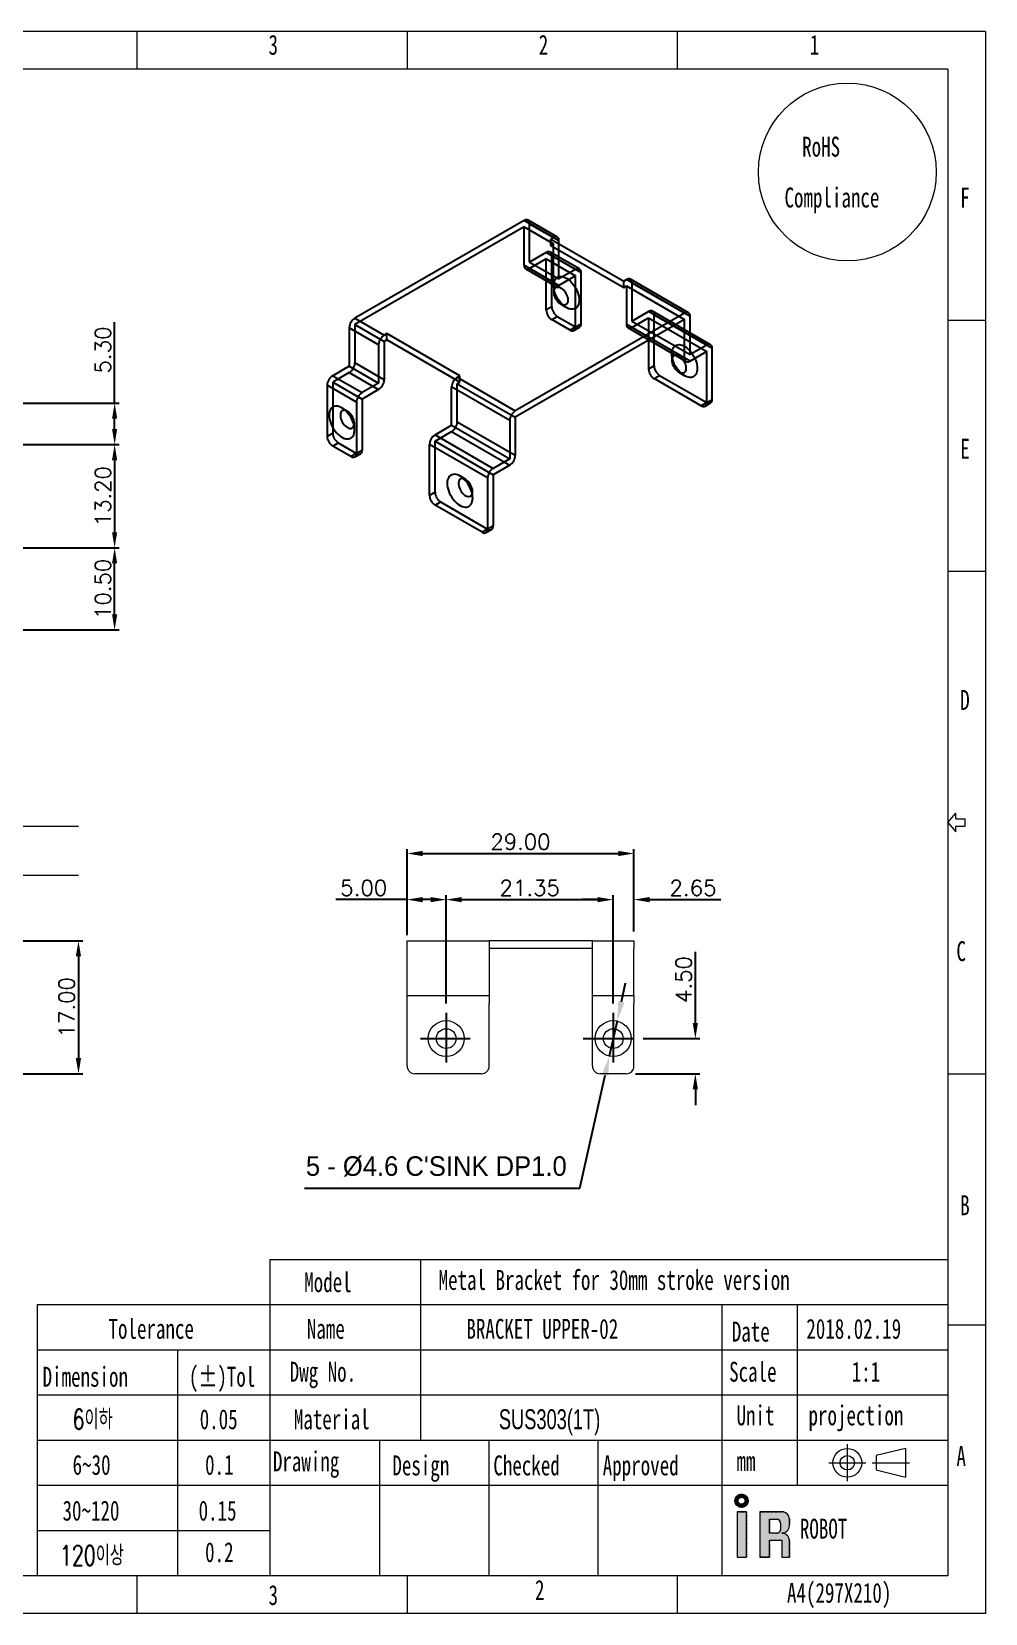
# Model space of a CAD drawing. Header units: millimetres. Extents: x 0 to 585, y 0 to 202.
# Drawn here: x 463.2 to 585.1, y 0 to 202.2 of the extents above; entities that cross this region are included whole.
import ezdxf

# ---------------------------------------------------------------- set-up
doc = ezdxf.new("R2010")
doc.units = ezdxf.units.MM
doc.header["$LTSCALE"] = 0.5
doc.linetypes.add('CENTER', pattern=[0.6, 0.375, -0.075, 0.075, -0.075])
doc.linetypes.add('CENTERX2', pattern=[20.32, 12.7, -2.54, 2.54, -2.54])
for name, color, linetype in [('CENTER', 1, 'CENTERX2'), ('LOGO', 100, 'Continuous'), ('TEXT', 102, 'Continuous')]:
    doc.layers.add(name, color=color, linetype=linetype)
doc.styles.add('SLDTEXTSTYLE0', font='TXT', dxfattribs={"width": 0.7})
doc.styles.add('SLDTEXTSTYLE1', font='TXT', dxfattribs={"width": 0.7, "bigfont": 'bigfont'})
doc.styles.get("Standard").update_dxf_attribs({"font": 'arial.ttf'})
doc.styles.add('USER2', font='SIMPLEX.SHX')
doc.dimstyles.new('BASE80', dxfattribs={"dimscale": 0.8, "dimtxt": 2.5, "dimasz": 2.5, "dimexe": 0.7, "dimexo": 1.5, "dimtad": 1, "dimzin": 1, "dimdsep": 46, "dimtxsty": 'USER2', "dimcen": 0, "dimclrd": 6, "dimclre": 6, "dimclrt": 3, "dimadec": 0, "dimazin": 0, "dimtfac": 1, "dimtofl": 0, "dimtmove": 0, "dimatfit": 3, "dimfxl": 1, "dimtolj": 1, "dimtzin": 0, "dimlwe": -1, "dimarcsym": 0})
doc.dimstyles.new('ISO-25', dxfattribs={"dimtxt": 2.5, "dimasz": 2.5, "dimexe": 1.25, "dimexo": 0.625, "dimtad": 1, "dimtxsty": 'Standard', "dimcen": 2.5, "dimadec": 0, "dimazin": 0, "dimtfac": 1, "dimtmove": 0, "dimatfit": 3, "dimfxl": 1, "dimarcsym": 0})

# ---------------------------------------------------------------- blocks, each defined once
blk = doc.blocks.new('*D158')
at = {"color": 6}
for p, q in [((456.84, 149.38), (474.4, 149.38)), ((456.84, 136.18), (474.4, 136.18))]:
    blk.add_line(p, q, dxfattribs=at)
at = {"color": 6, "lineweight": -2}
blk.add_line((473.84, 147.38), (473.84, 138.18), dxfattribs=at)
at = {"color": 6}
for points in [[(473.51, 147.38), (474.17, 147.38), (473.84, 149.38)], [(473.51, 138.18), (474.17, 138.18), (473.84, 136.18)]]:
    blk.add_solid(points, dxfattribs=at)
at = {"layer": 'Defpoints', "color": 0}
for p in [(455.64, 149.38), (455.64, 136.18), (473.84, 136.18)]:
    blk.add_point(p, dxfattribs=at)
at = {"color": 3, "lineweight": 9, "insert": (472.34, 142.78), "char_height": 2, "attachment_point": 5, "rotation": 90, "style": 'USER2'}
blk.add_mtext('\\A1;13.20', dxfattribs=at)
blk = doc.blocks.new('*D159')
at = {"color": 6, "lineweight": -2}
for p, q in [((473.84, 154.68), (473.84, 165.01)), ((473.84, 151.38), (473.84, 152.68))]:
    blk.add_line(p, q, dxfattribs=at)
at = {"color": 6}
for p, q in [((456.84, 154.68), (474.4, 154.68)), ((456.84, 149.38), (474.4, 149.38))]:
    blk.add_line(p, q, dxfattribs=at)
for points in [[(473.51, 152.68), (474.17, 152.68), (473.84, 154.68)], [(473.51, 151.38), (474.17, 151.38), (473.84, 149.38)]]:
    blk.add_solid(points, dxfattribs=at)
at = {"layer": 'Defpoints', "color": 0}
for p in [(455.64, 154.68), (455.64, 149.38), (473.84, 149.38)]:
    blk.add_point(p, dxfattribs=at)
at = {"color": 3, "lineweight": 9, "insert": (472.34, 161.46), "char_height": 2, "attachment_point": 5, "rotation": 90, "style": 'USER2'}
blk.add_mtext('\\A1;5.30', dxfattribs=at)
blk = doc.blocks.new('*D163')
at = {"color": 6, "lineweight": -2}
for p, q in [((535.57, 91.22), (533.57, 91.22)), ((542.22, 91.22), (551.32, 91.22))]:
    blk.add_line(p, q, dxfattribs=at)
at = {"color": 6}
for p, q in [((537.57, 77.96), (537.57, 91.78)), ((540.22, 87.16), (540.22, 91.78))]:
    blk.add_line(p, q, dxfattribs=at)
for points in [[(535.57, 91.55), (535.57, 90.88), (537.57, 91.22)], [(542.22, 91.55), (542.22, 90.88), (540.22, 91.22)]]:
    blk.add_solid(points, dxfattribs=at)
at = {"layer": 'Defpoints', "color": 0}
for p in [(540.22, 91.22), (540.22, 85.96), (537.57, 76.76)]:
    blk.add_point(p, dxfattribs=at)
at = {"color": 3, "lineweight": 9, "insert": (547.77, 92.72), "char_height": 2, "attachment_point": 5, "style": 'USER2'}
blk.add_mtext('\\A1;2.65', dxfattribs=at)
blk = doc.blocks.new('*D164')
at = {"color": 6, "lineweight": -2}
for p, q in [((511.22, 91.22), (502.13, 91.22)), ((514.22, 91.22), (513.22, 91.22))]:
    blk.add_line(p, q, dxfattribs=at)
at = {"color": 6}
for p, q in [((511.22, 86.66), (511.22, 91.78)), ((516.22, 77.96), (516.22, 91.78))]:
    blk.add_line(p, q, dxfattribs=at)
for points in [[(513.22, 91.55), (513.22, 90.88), (511.22, 91.22)], [(514.22, 91.55), (514.22, 90.88), (516.22, 91.22)]]:
    blk.add_solid(points, dxfattribs=at)
at = {"layer": 'Defpoints', "color": 0}
for p in [(511.22, 91.22), (511.22, 85.46), (516.22, 76.76)]:
    blk.add_point(p, dxfattribs=at)
at = {"color": 3, "lineweight": 9, "insert": (505.68, 92.72), "char_height": 2, "attachment_point": 5, "style": 'USER2'}
blk.add_mtext('\\A1;5.00', dxfattribs=at)
blk = doc.blocks.new('*D165')
at = {"color": 6}
for p, q in [((511.22, 87.16), (511.22, 97.67)), ((540.22, 87.16), (540.22, 97.67))]:
    blk.add_line(p, q, dxfattribs=at)
at = {"color": 6, "lineweight": -2}
blk.add_line((513.22, 97.11), (538.22, 97.11), dxfattribs=at)
at = {"color": 6}
for points in [[(513.22, 97.45), (513.22, 96.78), (511.22, 97.11)], [(538.22, 97.45), (538.22, 96.78), (540.22, 97.11)]]:
    blk.add_solid(points, dxfattribs=at)
at = {"layer": 'Defpoints', "color": 0}
for p in [(540.22, 97.11), (511.22, 85.96), (540.22, 85.96)]:
    blk.add_point(p, dxfattribs=at)
at = {"color": 3, "lineweight": 9, "insert": (525.72, 98.61), "char_height": 2, "attachment_point": 5, "style": 'USER2'}
blk.add_mtext('\\A1;29.00', dxfattribs=at)
blk = doc.blocks.new('*D166')
at = {"color": 6}
for p, q in [((451.84, 85.96), (469.78, 85.96)), ((456.34, 68.96), (469.78, 68.96))]:
    blk.add_line(p, q, dxfattribs=at)
at = {"color": 6, "lineweight": -2}
blk.add_line((469.22, 83.96), (469.22, 70.96), dxfattribs=at)
at = {"color": 6}
for points in [[(468.88, 83.96), (469.55, 83.96), (469.22, 85.96)], [(468.88, 70.96), (469.55, 70.96), (469.22, 68.96)]]:
    blk.add_solid(points, dxfattribs=at)
at = {"layer": 'Defpoints', "color": 0}
for p in [(450.64, 85.96), (455.14, 68.96), (469.22, 68.96)]:
    blk.add_point(p, dxfattribs=at)
at = {"color": 3, "lineweight": 9, "insert": (467.72, 77.46), "char_height": 2, "width": 13.1078, "attachment_point": 5, "rotation": 90, "style": 'USER2'}
blk.add_mtext('\\A1;17.00', dxfattribs=at)
blk = doc.blocks.new('*D169')
at = {"color": 6, "lineweight": -2}
for p, q in [((548.07, 75.46), (548.07, 84.55)), ((548.07, 66.96), (548.07, 64.96))]:
    blk.add_line(p, q, dxfattribs=at)
at = {"color": 6}
for p, q in [((541.42, 73.46), (548.63, 73.46)), ((540.42, 68.96), (548.63, 68.96))]:
    blk.add_line(p, q, dxfattribs=at)
for points in [[(547.73, 75.46), (548.4, 75.46), (548.07, 73.46)], [(547.73, 66.96), (548.4, 66.96), (548.07, 68.96)]]:
    blk.add_solid(points, dxfattribs=at)
at = {"layer": 'Defpoints', "color": 0}
for p in [(540.22, 73.46), (548.07, 73.46), (539.22, 68.96)]:
    blk.add_point(p, dxfattribs=at)
at = {"color": 3, "lineweight": 9, "insert": (546.57, 81), "char_height": 2, "attachment_point": 5, "rotation": 90, "style": 'USER2'}
blk.add_mtext('\\A1;4.50', dxfattribs=at)
blk = doc.blocks.new('*D170')
at = {"color": 6}
for p, q in [((456.84, 136.18), (474.4, 136.18)), ((456.84, 125.68), (474.4, 125.68))]:
    blk.add_line(p, q, dxfattribs=at)
at = {"color": 6, "lineweight": -2}
blk.add_line((473.84, 127.68), (473.84, 134.18), dxfattribs=at)
at = {"color": 6}
for points in [[(473.51, 134.18), (474.17, 134.18), (473.84, 136.18)], [(473.51, 127.68), (474.17, 127.68), (473.84, 125.68)]]:
    blk.add_solid(points, dxfattribs=at)
at = {"layer": 'Defpoints', "color": 0}
for p in [(455.64, 136.18), (473.84, 136.18), (455.64, 125.68)]:
    blk.add_point(p, dxfattribs=at)
at = {"color": 3, "lineweight": 9, "insert": (472.34, 130.93), "char_height": 2, "attachment_point": 5, "rotation": 90, "style": 'USER2'}
blk.add_mtext('\\A1;10.50', dxfattribs=at)
blk = doc.blocks.new('*D171')
at = {"color": 1, "lineweight": -2}
for p, q in [((538.62, 78.14), (539.16, 80.58)), ((538.07, 75.7), (537.07, 71.21)), ((533.32, 54.34), (536.53, 68.77)), ((498.13, 54.34), (533.32, 54.34))]:
    blk.add_line(p, q, dxfattribs=at)
at = {"color": 1}
for points in [[(538.21, 78.23), (539.02, 78.05), (538.07, 75.7)], [(536.12, 68.86), (536.94, 68.68), (537.07, 71.21)]]:
    blk.add_solid(points, dxfattribs=at)
at = {"layer": 'Defpoints', "color": 0}
for p in [(538.07, 75.7), (537.07, 71.21)]:
    blk.add_point(p, dxfattribs=at)
at = {"color": 2, "insert": (514.96, 57.12), "char_height": 2.5, "attachment_point": 5}
blk.add_mtext("{\\fMS PGothic|b0|i0|c129|p34;5 - %%C4.6 C'SINK DP1.0}", dxfattribs=at)
blk = doc.blocks.new('*D208')
at = {"color": 6}
for p, q in [((516.22, 77.96), (516.22, 91.78)), ((537.57, 77.96), (537.57, 91.78))]:
    blk.add_line(p, q, dxfattribs=at)
at = {"color": 6, "lineweight": -2}
blk.add_line((518.22, 91.22), (535.57, 91.22), dxfattribs=at)
at = {"color": 6}
for points in [[(518.22, 91.55), (518.22, 90.88), (516.22, 91.22)], [(535.57, 91.55), (535.57, 90.88), (537.57, 91.22)]]:
    blk.add_solid(points, dxfattribs=at)
at = {"layer": 'Defpoints', "color": 0}
for p in [(537.57, 91.22), (516.22, 76.76), (537.57, 76.76)]:
    blk.add_point(p, dxfattribs=at)
at = {"color": 3, "lineweight": 9, "insert": (526.9, 92.72), "char_height": 2, "attachment_point": 5, "style": 'USER2'}
blk.add_mtext('\\A1;21.35', dxfattribs=at)

msp = doc.modelspace()

# ---------------------------------------------------------------- hatches: boundary and pattern name
at = {"layer": 'LOGO'}
h = msp.add_hatch(color=256, dxfattribs=at)
edge = h.paths.add_edge_path(flags=0)
edge.add_arc((553.974, 14.389), 0.843, 0, 360)
edge = h.paths.add_edge_path(flags=0)
edge.add_arc((553.974, 14.389), 0.448, 0, 360)
msp.add_hatch(color=256, dxfattribs=at).paths.add_polyline_path([(553.406, 12.984), (553.406, 7.202), (554.624, 7.202), (554.624, 12.984)], flags=0)
h = msp.add_hatch(color=256, dxfattribs=at)
edge = h.paths.add_edge_path(flags=0)
edge.add_line((560.094, 11.214), (560.094, 12.021))
edge.add_arc((559.132, 12.021), 0.963, 0, 90)
edge.add_line((559.132, 12.984), (556.293, 12.984))
edge.add_line((556.293, 12.984), (556.293, 7.202))
edge.add_line((556.293, 7.202), (557.535, 7.202))
edge.add_line((557.535, 7.202), (557.535, 9.352))
edge.add_line((557.535, 9.352), (559.132, 9.352))
edge.add_line((559.132, 9.352), (559.132, 7.202))
edge.add_line((559.132, 7.202), (560.094, 7.202))
edge.add_line((560.094, 7.202), (560.094, 9.289))
edge.add_arc((559.132, 9.289), 0.963, 0, 90)
edge.add_arc((559.132, 11.214), 0.963, 270, 360)
edge = h.paths.add_edge_path(flags=0)
edge.add_line((558.966, 11.54), (558.966, 10.733))
edge.add_arc((558.485, 10.733), 0.481, 270, 360, ccw=False)
edge.add_line((558.485, 10.251), (557.535, 10.251))
edge.add_line((557.535, 10.251), (557.535, 12.021))
edge.add_line((557.535, 12.021), (558.485, 12.021))
edge.add_arc((558.485, 11.54), 0.481, 0, 90, ccw=False)

# ---------------------------------------------------------------- linework, layer by layer
at = {"color": 6, "lineweight": 9}
for p, q in [((585.141, 202.151), (299.242, 202.151)), ((476.726, 197.338), (476.726, 202.151)), ((511.26, 197.338), (511.26, 202.151)), ((511.26, 197.338), (511.26, 202.151)), ((545.794, 197.338), (545.794, 202.151)), ((585.141, 202.151), (585.141, 0)), ((580.328, 197.338), (304.055, 197.338)), ((580.328, 197.338), (580.328, 4.813)), ((580.328, 165.282), (585.141, 165.282)), ((580.328, 133.179), (585.141, 133.179)), ((580.328, 101.075), (581.37, 102.276)), ((580.328, 101.075), (581.37, 99.875)), ((581.37, 101.557), (581.37, 102.276)), ((581.37, 101.557), (581.37, 101.788)), ((581.37, 101.557), (582.569, 101.557)), ((582.569, 100.594), (582.569, 101.557)), ((469.231, 100.559), (454.643, 100.559)), ((581.37, 99.875), (581.37, 100.594)), ((581.37, 100.594), (582.569, 100.594)), ((469.231, 94.283), (450.643, 94.283)), ((580.328, 68.972), (585.141, 68.972)), ((493.692, 45.243), (493.692, 4.813)), ((493.692, 45.243), (580.328, 45.243)), ((512.944, 45.243), (512.944, 22.14)), ((463.943, 39.468), (580.328, 39.468)), ((463.943, 39.468), (463.943, 4.813)), ((551.449, 39.468), (551.449, 4.813)), ((561.075, 39.468), (561.075, 27.916)), ((580.328, 36.868), (585.141, 36.868)), ((463.943, 33.692), (493.692, 33.692)), ((481.891, 33.692), (481.891, 4.813)), ((493.692, 33.692), (580.328, 33.692)), ((463.943, 27.916), (493.692, 27.916)), ((493.692, 27.916), (580.328, 27.916)), ((561.075, 27.916), (561.075, 16.365)), ((463.943, 22.14), (493.692, 22.14)), ((493.692, 22.14), (580.328, 22.14)), ((507.696, 22.14), (507.696, 4.813)), ((521.654, 22.14), (521.654, 4.813)), ((535.612, 22.14), (535.612, 4.813)), ((567.493, 21.613), (567.493, 16.875)), ((574.931, 21.087), (571.178, 20.165)), ((574.931, 21.087), (574.931, 17.402)), ((565.124, 19.244), (569.862, 19.244)), ((570.652, 19.244), (575.457, 19.244)), ((571.178, 20.165), (571.178, 18.323)), ((571.178, 18.323), (574.931, 17.402)), ((463.943, 16.365), (493.692, 16.365)), ((493.692, 16.365), (580.328, 16.365)), ((463.943, 10.589), (493.692, 10.589)), ((580.328, 4.813), (304.055, 4.813)), ((476.726, 0), (476.726, 4.813)), ((511.26, 0), (511.26, 4.813)), ((511.26, 0), (511.26, 4.813)), ((545.794, 0), (545.794, 4.813)), ((585.141, 0), (299.242, 0))]:
    msp.add_line(p, q, dxfattribs=at)
at = {"color": 7, "linetype": 'Continuous', "lineweight": 25}
for p, q in [((526.183, 178.013), (504.545, 165.522)), ((529.93, 175.849), (526.183, 178.013)), ((530.43, 175.899), (526.683, 178.062)), ((526.183, 177.196), (504.545, 164.705)), ((526.183, 172.297), (526.183, 177.196)), ((526.183, 177.196), (529.93, 175.033)), ((526.89, 172.705), (526.89, 177.605)), ((526.89, 177.605), (530.637, 175.441)), ((529.011, 173.93), (526.89, 172.705)), ((532.759, 171.766), (529.011, 173.93)), ((533.259, 171.816), (529.511, 173.979)), ((529.93, 175.849), (529.577, 175.645)), ((529.577, 175.645), (538.911, 170.257)), ((529.577, 174.829), (529.577, 175.645)), ((529.93, 175.033), (529.577, 174.829)), ((529.577, 174.829), (538.911, 169.441)), ((529.93, 170.134), (529.93, 175.033)), ((530.637, 170.542), (530.637, 175.441)), ((526.183, 172.297), (529.93, 170.134)), ((526.39, 171.839), (530.137, 169.676)), ((529.011, 173.113), (526.89, 171.889)), ((526.89, 172.705), (530.637, 170.542)), ((530.637, 169.725), (526.89, 171.889)), ((529.011, 166.581), (529.011, 173.113)), ((529.011, 173.113), (532.759, 170.95)), ((529.718, 173.522), (533.466, 171.358)), ((529.718, 166.989), (529.718, 173.522)), ((532.759, 171.766), (530.637, 170.542)), ((532.759, 170.95), (530.637, 169.725)), ((532.759, 164.418), (532.759, 170.95)), ((533.466, 164.826), (533.466, 171.358)), ((538.911, 170.257), (539.264, 170.461)), ((538.911, 169.441), (538.911, 170.257)), ((546.689, 166.175), (539.264, 170.461)), ((547.189, 166.225), (539.764, 170.511)), ((539.971, 170.053), (539.971, 165.154)), ((539.971, 170.053), (547.396, 165.767)), ((529.967, 169.636), (529.991, 168.836)), ((538.911, 169.441), (539.264, 169.645)), ((539.264, 169.645), (539.264, 164.745)), ((539.264, 169.645), (546.689, 165.358)), ((546.689, 166.175), (525.051, 153.684)), ((529.718, 166.989), (529.011, 166.581)), ((529.718, 165.356), (530.425, 165.765)), ((530.425, 165.765), (532.759, 164.417)), ((530.852, 167.344), (531.533, 166.923)), ((539.971, 165.154), (542.093, 166.378)), ((549.517, 162.092), (542.093, 166.378)), ((550.017, 162.142), (542.592, 166.428)), ((542.8, 159.438), (542.8, 165.97)), ((542.8, 165.97), (550.224, 161.684)), ((547.396, 160.867), (547.396, 165.767)), ((507.586, 162.134), (503.838, 164.297)), ((503.838, 164.297), (503.838, 159.398)), ((504.545, 165.522), (508.293, 163.358)), ((504.545, 164.705), (508.293, 162.542)), ((504.545, 164.705), (504.545, 159.806)), ((546.689, 165.358), (525.051, 152.867)), ((532.052, 164.009), (529.718, 165.356)), ((532.759, 164.417), (532.052, 164.009)), ((532.552, 163.96), (533.259, 164.368)), ((532.759, 164.418), (533.466, 164.826)), ((539.264, 164.745), (546.689, 160.459)), ((539.471, 164.288), (546.896, 160.001)), ((539.971, 164.337), (542.093, 165.562)), ((539.971, 165.154), (547.396, 160.867)), ((547.396, 160.051), (539.971, 164.337)), ((542.093, 165.562), (542.093, 159.029)), ((542.093, 165.562), (549.517, 161.275)), ((546.689, 160.459), (546.689, 165.358)), ((507.586, 162.134), (507.586, 157.234)), ((508.646, 163.562), (508.293, 163.358)), ((508.646, 162.746), (508.293, 162.542)), ((508.293, 162.542), (508.293, 157.643)), ((517.98, 158.174), (508.646, 163.562)), ((508.646, 162.746), (508.646, 163.562)), ((517.98, 157.358), (508.646, 162.746)), ((549.517, 162.092), (547.396, 160.867)), ((508.293, 157.643), (504.545, 159.806)), ((545.063, 160.921), (545.088, 160.121)), ((549.517, 161.275), (547.396, 160.051)), ((549.517, 154.743), (549.517, 161.275)), ((550.224, 155.151), (550.224, 161.684)), ((503.838, 159.398), (501.717, 158.173)), ((503.838, 158.581), (501.717, 157.357)), ((501.717, 158.173), (505.464, 156.01)), ((503.838, 159.398), (507.586, 157.234)), ((503.838, 158.581), (507.586, 156.418)), ((517.627, 157.97), (517.98, 158.174)), ((517.627, 157.97), (525.051, 153.684)), ((517.98, 157.358), (517.98, 158.174)), ((542.8, 159.438), (542.093, 159.029)), ((542.8, 157.805), (543.507, 158.213)), ((548.81, 154.335), (542.8, 157.805)), ((543.507, 158.213), (549.517, 154.743)), ((545.949, 158.629), (546.63, 158.208)), ((501.01, 156.949), (501.01, 150.416)), ((504.757, 154.785), (501.01, 156.949)), ((501.717, 157.357), (505.464, 155.193)), ((501.717, 157.357), (501.717, 150.824)), ((507.586, 157.234), (505.464, 156.01)), ((507.586, 156.418), (505.464, 155.193)), ((516.92, 151.846), (516.92, 156.745)), ((524.344, 152.459), (516.92, 156.745)), ((517.627, 157.154), (517.98, 157.358)), ((517.627, 157.154), (525.051, 152.867)), ((517.627, 152.254), (517.627, 157.154)), ((503.623, 153.614), (502.943, 154.035)), ((504.757, 154.785), (504.757, 148.253)), ((505.464, 155.193), (505.464, 148.661)), ((549.517, 154.743), (548.81, 154.335)), ((549.31, 154.285), (550.017, 154.694)), ((549.517, 154.743), (550.224, 155.151)), ((504.509, 151.322), (504.484, 152.122)), ((514.798, 150.621), (516.92, 151.846)), ((516.92, 151.846), (524.344, 147.56)), ((525.051, 147.968), (517.627, 152.254)), ((524.344, 152.459), (524.344, 147.56)), ((525.051, 152.867), (525.051, 147.968)), ((501.717, 150.824), (501.01, 150.416)), ((501.717, 149.191), (502.424, 149.6)), ((502.424, 149.6), (504.757, 148.253)), ((514.798, 149.805), (516.92, 151.03)), ((514.798, 150.621), (522.223, 146.335)), ((514.798, 149.805), (522.223, 145.519)), ((514.798, 143.273), (514.798, 149.805)), ((516.92, 151.03), (524.344, 146.743)), ((504.05, 147.844), (501.717, 149.191)), ((504.757, 148.253), (504.05, 147.844)), ((504.55, 147.795), (505.257, 148.203)), ((504.757, 148.253), (505.464, 148.661)), ((514.091, 142.864), (514.091, 149.397)), ((521.516, 145.111), (514.091, 149.397)), ((524.344, 147.56), (522.223, 146.335)), ((524.344, 146.743), (522.223, 145.519)), ((518.72, 144.898), (518.039, 145.32)), ((521.516, 145.111), (521.516, 138.578)), ((522.223, 145.519), (522.223, 138.986)), ((514.798, 143.273), (514.091, 142.864)), ((514.798, 141.64), (515.505, 142.048)), ((520.809, 138.17), (514.798, 141.64)), ((515.505, 142.048), (521.516, 138.578)), ((519.605, 142.607), (519.581, 143.407)), ((521.516, 138.578), (520.809, 138.17)), ((521.309, 138.12), (522.016, 138.529)), ((521.516, 138.578), (522.223, 138.986))]:
    msp.add_line(p, q, dxfattribs=at)
at = {"color": 7, "linetype": 'Continuous', "lineweight": 15}
for p, q in [((511.223, 85.957), (521.723, 85.957)), ((511.223, 84.957), (511.223, 85.957)), ((511.223, 78.957), (511.223, 84.957)), ((521.723, 85.957), (521.723, 84.957)), ((534.923, 85.957), (521.723, 85.957)), ((521.723, 84.957), (521.723, 78.957)), ((534.923, 84.957), (521.723, 84.957)), ((534.923, 85.957), (540.223, 85.957)), ((534.923, 84.957), (534.923, 85.957)), ((534.923, 78.957), (534.923, 84.957)), ((540.223, 85.957), (540.223, 84.957)), ((540.223, 78.957), (540.223, 84.957)), ((511.223, 77.957), (511.223, 78.957)), ((511.223, 78.957), (521.723, 78.957)), ((521.723, 78.957), (521.723, 77.957)), ((534.923, 77.957), (534.923, 78.957)), ((534.923, 78.957), (540.223, 78.957)), ((540.223, 78.957), (540.223, 77.957)), ((511.223, 69.957), (511.223, 77.957)), ((521.723, 69.957), (521.723, 77.957)), ((534.923, 69.957), (534.923, 77.957)), ((540.223, 69.957), (540.223, 77.957)), ((520.723, 68.957), (512.223, 68.957)), ((539.223, 68.957), (535.923, 68.957))]:
    msp.add_line(p, q, dxfattribs=at)
at = {"color": 100, "linetype": 'Continuous', "lineweight": 18}
for p, q in [((554.624, 12.984), (553.406, 12.984)), ((553.406, 12.984), (553.406, 7.202)), ((554.624, 7.202), (554.624, 12.984)), ((559.132, 12.984), (556.293, 12.984)), ((556.293, 12.984), (556.293, 7.202)), ((557.535, 10.251), (557.535, 12.021)), ((557.535, 12.021), (558.485, 12.021)), ((558.485, 10.251), (557.535, 10.251)), ((558.966, 11.54), (558.966, 10.733)), ((560.094, 11.214), (560.094, 12.021)), ((557.535, 7.202), (557.535, 9.352)), ((557.535, 9.352), (559.132, 9.352)), ((559.132, 9.352), (559.132, 7.202)), ((560.094, 7.202), (560.094, 9.289)), ((553.406, 7.202), (554.624, 7.202)), ((556.293, 7.202), (557.535, 7.202)), ((559.132, 7.202), (560.094, 7.202))]:
    msp.add_line(p, q, dxfattribs=at)
at = {"color": 102, "linetype": 'CENTER', "lineweight": 18}
for p, q in [((553.406, 12.984), (554.624, 12.984)), ((553.406, 12.984), (553.406, 7.202)), ((554.624, 12.984), (554.624, 7.202)), ((556.293, 12.984), (556.293, 7.202)), ((556.293, 12.984), (559.132, 12.984)), ((557.535, 12.021), (558.485, 12.021)), ((557.535, 12.021), (557.535, 10.251)), ((558.485, 10.251), (557.535, 10.251)), ((558.966, 11.54), (558.966, 10.733)), ((560.094, 12.021), (560.094, 11.214)), ((557.535, 9.352), (557.535, 7.202)), ((557.535, 9.352), (559.132, 9.352)), ((559.132, 9.352), (559.132, 7.202)), ((560.094, 9.289), (560.094, 7.202)), ((553.406, 7.202), (554.624, 7.202)), ((557.535, 7.202), (556.293, 7.202)), ((559.132, 7.202), (560.094, 7.202))]:
    msp.add_line(p, q, dxfattribs=at)
at = {"color": 7, "linetype": 'Continuous', "lineweight": 25, "flags": 128}
for points in [[(529.966, 169.704), (529.978, 169.932), (530.017, 170.142), (530.08, 170.33), (530.167, 170.493), (530.276, 170.629), (530.406, 170.735), (530.555, 170.811), (530.721, 170.854), (530.9, 170.864), (531.089, 170.842), (531.287, 170.786), (531.49, 170.699), (531.694, 170.581), (531.897, 170.434), (532.095, 170.261), (532.284, 170.065), (532.463, 169.848), (532.629, 169.614), (532.778, 169.367), (532.908, 169.11), (533.017, 168.847), (533.104, 168.584), (533.167, 168.323), (533.206, 168.069), (533.218, 167.827), (533.206, 167.599), (533.167, 167.389), (533.104, 167.201), (533.017, 167.038), (532.908, 166.902), (532.778, 166.795), (532.629, 166.72), (532.463, 166.677), (532.284, 166.666), (532.095, 166.689), (531.897, 166.745), (531.694, 166.832), (531.49, 166.95), (531.287, 167.097), (531.089, 167.269), (530.9, 167.466), (530.721, 167.683), (530.555, 167.917), (530.406, 168.164), (530.276, 168.421), (530.167, 168.683), (530.08, 168.947), (530.017, 169.208), (529.978, 169.462), (529.966, 169.704)], [(529.991, 168.873), (530.004, 169.04), (530.042, 169.188), (530.104, 169.311), (530.189, 169.407), (530.294, 169.473), (530.416, 169.507), (530.552, 169.508), (530.697, 169.475), (530.847, 169.411), (530.998, 169.316), (531.147, 169.193), (531.287, 169.047), (531.417, 168.88), (531.53, 168.699), (531.626, 168.508), (531.7, 168.312), (531.75, 168.118), (531.776, 167.93), (531.776, 167.755), (531.75, 167.598), (531.7, 167.462), (531.626, 167.351), (531.53, 167.27), (531.417, 167.22), (531.287, 167.203), (531.147, 167.219), (530.998, 167.268), (530.847, 167.348), (530.697, 167.457), (530.552, 167.592), (530.416, 167.749), (530.294, 167.923), (530.189, 168.11), (530.104, 168.304), (530.042, 168.5), (530.004, 168.691), (529.991, 168.873)], [(545.062, 160.989), (545.075, 161.217), (545.113, 161.427), (545.177, 161.615), (545.264, 161.778), (545.373, 161.914), (545.503, 162.02), (545.652, 162.096), (545.817, 162.139), (545.996, 162.149), (546.186, 162.127), (546.384, 162.071), (546.587, 161.984), (546.791, 161.866), (546.993, 161.719), (547.191, 161.546), (547.381, 161.35), (547.56, 161.133), (547.725, 160.899), (547.874, 160.651), (548.004, 160.395), (548.114, 160.132), (548.201, 159.869), (548.264, 159.608), (548.302, 159.354), (548.315, 159.111), (548.302, 158.883), (548.264, 158.674), (548.201, 158.486), (548.114, 158.323), (548.004, 158.187), (547.874, 158.08), (547.725, 158.005), (547.56, 157.962), (547.381, 157.951), (547.191, 157.974), (546.993, 158.03), (546.791, 158.117), (546.587, 158.235), (546.384, 158.381), (546.186, 158.554), (545.996, 158.751), (545.817, 158.968), (545.652, 159.202), (545.503, 159.449), (545.373, 159.706), (545.264, 159.968), (545.177, 160.232), (545.113, 160.493), (545.075, 160.746), (545.062, 160.989)], [(545.087, 160.158), (545.1, 160.325), (545.139, 160.473), (545.201, 160.596), (545.286, 160.692), (545.391, 160.758), (545.513, 160.792), (545.648, 160.793), (545.793, 160.76), (545.944, 160.696), (546.095, 160.601), (546.243, 160.478), (546.384, 160.332), (546.513, 160.165), (546.627, 159.984), (546.722, 159.793), (546.796, 159.597), (546.847, 159.403), (546.873, 159.215), (546.873, 159.04), (546.847, 158.882), (546.796, 158.746), (546.722, 158.636), (546.627, 158.555), (546.513, 158.505), (546.384, 158.488), (546.243, 158.504), (546.095, 158.552), (545.944, 158.632), (545.793, 158.742), (545.648, 158.876), (545.513, 159.034), (545.391, 159.208), (545.286, 159.395), (545.201, 159.589), (545.139, 159.785), (545.1, 159.976), (545.087, 160.158)], [(504.51, 151.253), (504.497, 151.496), (504.459, 151.75), (504.396, 152.011), (504.309, 152.274), (504.199, 152.537), (504.069, 152.794), (503.92, 153.041), (503.755, 153.275), (503.576, 153.492), (503.386, 153.688), (503.188, 153.861), (502.986, 154.008), (502.781, 154.126), (502.579, 154.213), (502.381, 154.269), (502.191, 154.291), (502.012, 154.281), (501.847, 154.238), (501.698, 154.162), (501.568, 154.056), (501.458, 153.92), (501.371, 153.757), (501.308, 153.569), (501.27, 153.359), (501.257, 153.131), (501.27, 152.888), (501.308, 152.635), (501.371, 152.374), (501.458, 152.11), (501.568, 151.848), (501.698, 151.591), (501.847, 151.344), (502.012, 151.11), (502.191, 150.893), (502.381, 150.696), (502.579, 150.524), (502.781, 150.377), (502.986, 150.259), (503.188, 150.172), (503.386, 150.116), (503.576, 150.093), (503.755, 150.104), (503.92, 150.147), (504.069, 150.222), (504.199, 150.329), (504.309, 150.465), (504.396, 150.628), (504.459, 150.816), (504.497, 151.026), (504.51, 151.253)], [(504.485, 152.084), (504.472, 152.266), (504.434, 152.458), (504.371, 152.653), (504.286, 152.848), (504.181, 153.035), (504.059, 153.209), (503.924, 153.366), (503.779, 153.501), (503.629, 153.61), (503.477, 153.69), (503.329, 153.739), (503.188, 153.755), (503.059, 153.738), (502.945, 153.688), (502.85, 153.606), (502.776, 153.496), (502.725, 153.36), (502.7, 153.202), (502.7, 153.027), (502.725, 152.84), (502.776, 152.646), (502.85, 152.45), (502.945, 152.259), (503.059, 152.077), (503.188, 151.911), (503.329, 151.764), (503.477, 151.642), (503.629, 151.547), (503.779, 151.482), (503.924, 151.45), (504.059, 151.451), (504.181, 151.484), (504.286, 151.55), (504.371, 151.646), (504.434, 151.77), (504.472, 151.917), (504.485, 152.084)], [(519.607, 142.538), (519.594, 142.781), (519.555, 143.035), (519.492, 143.296), (519.405, 143.559), (519.296, 143.822), (519.166, 144.078), (519.017, 144.326), (518.852, 144.56), (518.673, 144.777), (518.483, 144.973), (518.285, 145.146), (518.082, 145.293), (517.878, 145.41), (517.675, 145.498), (517.478, 145.553), (517.288, 145.576), (517.109, 145.566), (516.944, 145.523), (516.795, 145.447), (516.664, 145.341), (516.555, 145.205), (516.468, 145.041), (516.405, 144.854), (516.367, 144.644), (516.354, 144.416), (516.367, 144.173), (516.405, 143.92), (516.468, 143.659), (516.555, 143.395), (516.664, 143.133), (516.795, 142.876), (516.944, 142.629), (517.109, 142.395), (517.288, 142.178), (517.478, 141.981), (517.675, 141.808), (517.878, 141.662), (518.082, 141.544), (518.285, 141.456), (518.483, 141.401), (518.673, 141.378), (518.852, 141.388), (519.017, 141.432), (519.166, 141.507), (519.296, 141.614), (519.405, 141.75), (519.492, 141.913), (519.555, 142.101), (519.594, 142.31), (519.607, 142.538)], [(519.581, 143.369), (519.569, 143.551), (519.53, 143.743), (519.468, 143.938), (519.383, 144.132), (519.278, 144.319), (519.156, 144.494), (519.021, 144.651), (518.876, 144.786), (518.725, 144.895), (518.574, 144.975), (518.425, 145.024), (518.285, 145.04), (518.156, 145.022), (518.042, 144.972), (517.947, 144.891), (517.873, 144.781), (517.822, 144.645), (517.796, 144.487), (517.796, 144.312), (517.822, 144.125), (517.873, 143.93), (517.947, 143.735), (518.042, 143.544), (518.156, 143.362), (518.285, 143.196), (518.425, 143.049), (518.574, 142.927), (518.725, 142.832), (518.876, 142.767), (519.021, 142.735), (519.156, 142.736), (519.278, 142.769), (519.383, 142.835), (519.468, 142.931), (519.53, 143.055), (519.569, 143.202), (519.581, 143.369)]]:
    msp.add_lwpolyline(points, dxfattribs=at)
at = {"color": 6, "lineweight": 9}
for centre, radius in [((567.493, 184.201), 11.363), ((567.493, 19.244), 1.842), ((567.493, 19.244), 0.921)]:
    msp.add_circle(centre, radius, dxfattribs=at)
at = {"color": 7, "linetype": 'Continuous', "lineweight": 15}
for centre, radius in [((516.223, 73.457), 2.3), ((537.573, 73.457), 2.3), ((516.223, 73.457), 1.264), ((537.573, 73.457), 1.264)]:
    msp.add_circle(centre, radius, dxfattribs=at)
at = {"color": 100, "linetype": 'Continuous', "lineweight": 18}
for radius in [0.843, 0.448]:
    msp.add_circle((553.974, 14.389), radius, dxfattribs=at)
at = {"color": 102, "linetype": 'CENTER', "lineweight": 18}
for radius in [0.843, 0.448]:
    msp.add_circle((553.974, 14.389), radius, dxfattribs=at)
at = {"color": 7, "linetype": 'Continuous', "lineweight": 25}
for centre, radius, start, end in [((526.459, 177.675), 0.437, 350.78596, 129.20329), ((530.206, 175.511), 0.437, 350.78596, 129.20329), ((529.287, 173.592), 0.437, 350.78596, 129.20329), ((526.614, 172.227), 0.437, 170.78596, 309.20329), ((533.035, 171.428), 0.437, 350.78596, 129.20329), ((530.361, 170.064), 0.437, 170.78596, 309.20329), ((539.54, 170.123), 0.437, 350.78596, 129.20329), ((530.546, 166.651), 1.537, 182.60548, 237.39452), ((531.253, 167.059), 1.537, 182.60548, 237.39452), ((542.369, 166.04), 0.437, 350.78596, 129.20329), ((546.965, 165.837), 0.437, 350.78596, 129.20329), ((505.373, 164.227), 1.537, 122.60548, 177.39452), ((532.328, 164.348), 0.437, 230.79671, 9.21404), ((533.035, 164.756), 0.437, 230.79671, 9.21404), ((539.695, 164.675), 0.437, 170.78596, 309.20329), ((509.121, 162.064), 1.537, 122.60548, 177.39452), ((549.793, 161.754), 0.437, 350.78596, 129.20329), ((503.01, 159.876), 1.537, 302.60548, 357.39452), ((547.12, 160.389), 0.437, 170.78596, 309.20329), ((502.545, 156.879), 1.537, 122.60548, 177.39452), ((518.455, 156.675), 1.537, 122.60548, 177.39452), ((543.628, 159.099), 1.537, 182.60548, 237.39452), ((544.335, 159.507), 1.537, 182.60548, 237.39452), ((506.293, 154.715), 1.537, 122.60548, 177.39452), ((506.758, 157.712), 1.537, 302.60548, 357.39452), ((525.879, 152.389), 1.537, 122.60548, 177.39452), ((549.086, 154.673), 0.437, 230.79671, 9.21404), ((549.793, 155.081), 0.437, 230.79671, 9.21404), ((516.091, 152.324), 1.537, 302.60548, 357.39452), ((502.545, 150.486), 1.537, 182.60548, 237.39452), ((503.252, 150.894), 1.537, 182.60548, 237.39452), ((515.626, 149.327), 1.537, 122.60548, 177.39452), ((504.326, 148.183), 0.437, 230.79671, 9.21404), ((505.033, 148.591), 0.437, 230.79671, 9.21404), ((523.516, 148.038), 1.537, 302.60548, 357.39452), ((523.051, 145.041), 1.537, 122.60548, 177.39452), ((515.626, 142.934), 1.537, 182.60548, 237.39452), ((516.333, 143.342), 1.537, 182.60548, 237.39452), ((521.085, 138.508), 0.437, 230.79671, 9.21404), ((521.792, 138.917), 0.437, 230.79671, 9.21404)]:
    msp.add_arc(centre, radius, start, end, dxfattribs=at)
at = {"color": 7, "linetype": 'Continuous', "lineweight": 15}
for centre, start, end in [((512.223, 69.957), 180, 270), ((520.723, 69.957), 270, 0), ((535.923, 69.957), 180, 270), ((539.223, 69.957), 270, 0)]:
    msp.add_arc(centre, 1, start, end, dxfattribs=at)
at = {"color": 100, "linetype": 'Continuous', "lineweight": 18}
for centre, radius, start, end in [((559.132, 12.021), 0.963, 0, 90), ((558.485, 11.54), 0.481, 0, 90), ((558.485, 10.733), 0.481, 270, 0), ((559.132, 11.214), 0.963, 270, 0), ((559.132, 9.289), 0.963, 0, 90)]:
    msp.add_arc(centre, radius, start, end, dxfattribs=at)
at = {"color": 102, "linetype": 'CENTER', "lineweight": 18}
for centre, radius, start, end in [((559.132, 12.021), 0.963, 0, 90), ((558.485, 11.54), 0.481, 0, 90), ((558.485, 10.733), 0.481, 270, 0), ((559.132, 11.214), 0.963, 270, 0), ((559.132, 9.289), 0.963, 0, 90)]:
    msp.add_arc(centre, radius, start, end, dxfattribs=at)
at = {"layer": 'CENTER'}
for p, q in [((516.223, 76.757), (516.223, 70.157)), ((537.573, 76.757), (537.573, 70.157)), ((512.923, 73.457), (520.068, 73.457)), ((533.742, 73.457), (540.873, 73.457))]:
    msp.add_line(p, q, dxfattribs=at)

# ---------------------------------------------------------------- texts
at = {"color": 6, "lineweight": 9, "attachment_point": 1}
for s, insert, char_height, style in [('3', (493.514, 201.741), 2.547, 'SLDTEXTSTYLE0'), ('2', (528.048, 201.741), 2.547, 'SLDTEXTSTYLE0'), ('1', (562.697, 201.741), 2.547, 'SLDTEXTSTYLE0'), ('RoHS', (561.723, 188.723), 2.5469, 'SLDTEXTSTYLE0'), ('Compliance', (559.466, 182.223), 2.5469, 'SLDTEXTSTYLE0'), ('F', (581.925, 182.217), 2.547, 'SLDTEXTSTYLE0'), ('E', (581.925, 150.114), 2.547, 'SLDTEXTSTYLE0'), ('D', (581.925, 118.01), 2.547, 'SLDTEXTSTYLE0'), ('C', (581.444, 85.907), 2.547, 'SLDTEXTSTYLE0'), ('B', (581.925, 53.434), 2.547, 'SLDTEXTSTYLE0'), ('Model', (498.076, 43.601), 2.5469, 'SLDTEXTSTYLE0'), ('Tolerance', (473.06, 37.637), 2.5469, 'SLDTEXTSTYLE0'), ('Name', (498.411, 37.637), 2.5469, 'SLDTEXTSTYLE0'), ('Date', (552.731, 37.283), 2.5469, 'SLDTEXTSTYLE0'), ('Dimension', (464.633, 31.514), 2.5469, 'SLDTEXTSTYLE0'), ('(±)Tol', (483.336, 31.514), 2.5469, 'SLDTEXTSTYLE0'), ('Dwg No.', (496.222, 32.155), 2.5469, 'SLDTEXTSTYLE0'), ('Scale', (552.391, 32.155), 2.5469, 'SLDTEXTSTYLE0'), ('6이하', (468.47, 26.082), 2.5469, 'SLDTEXTSTYLE1'), ('Unit', (553.332, 26.576), 2.5469, 'SLDTEXTSTYLE0'), ('0.05', (484.716, 26.082), 2.5469, 'SLDTEXTSTYLE0'), ('Material', (496.746, 26.082), 2.5469, 'SLDTEXTSTYLE0'), ('6~30', (468.47, 20.258), 2.5469, 'SLDTEXTSTYLE0'), ('0.1', (485.404, 20.258), 2.5469, 'SLDTEXTSTYLE0'), ('Drawing', (494.074, 20.699), 2.5469, 'SLDTEXTSTYLE0'), ('Design', (509.344, 20.182), 2.5469, 'SLDTEXTSTYLE0'), ('Checked', (522.251, 20.182), 2.5469, 'SLDTEXTSTYLE0'), ('Approved', (536.232, 20.182), 2.5469, 'SLDTEXTSTYLE0'), ('A', (581.444, 21.378), 2.547, 'SLDTEXTSTYLE0'), ('mm', (553.332, 20.724), 2.5469, 'SLDTEXTSTYLE0'), ('30~120', (467.183, 14.404), 2.5469, 'SLDTEXTSTYLE0'), ('0.15', (484.577, 14.404), 2.5469, 'SLDTEXTSTYLE0'), ('120이상', (466.848, 8.684), 2.5469, 'SLDTEXTSTYLE1'), ('0.2', (485.404, 9.095), 2.5469, 'SLDTEXTSTYLE0'), ('2', (527.571, 4.257), 2.547, 'SLDTEXTSTYLE0'), ('A4(297X210)', (559.783, 3.894), 2.54694, 'SLDTEXTSTYLE0'), ('3', (493.514, 3.615), 2.547, 'SLDTEXTSTYLE0')]:
    msp.add_mtext(s, dxfattribs=dict(at, insert=insert, char_height=char_height, style=style))
at = {"color": 7, "linetype": 'Continuous', "lineweight": 18, "insert": (561.431, 12.098), "char_height": 2.5469, "attachment_point": 1, "style": 'SLDTEXTSTYLE0'}
msp.add_mtext('ROBOT', dxfattribs=at)
at = {"layer": 'TEXT', "lineweight": 20, "attachment_point": 1, "style": 'SLDTEXTSTYLE0'}
for s, insert, char_height, width in [('Metal Bracket for 30mm stroke version', (515.253, 43.885), 2.54694, 76.95014), ('BRACKET UPPER-02', (518.808, 37.637), 2.54694, 50.76653), ('2018.02.19', (562.254, 37.637), 2.5469, 50.76653), ('1:1', (568.052, 32.155), 2.5469, 50.76653), ('projection', (562.534, 26.576), 2.5469, 50.76653), ('{\\fGulim|b0|i0|c129|p50;SUS303(1T)}', (522.956, 26.082), 2.54694, 50.76653)]:
    msp.add_mtext(s, dxfattribs=dict(at, insert=insert, char_height=char_height, width=width))

# ---------------------------------------------------------------- dimensions: what is measured, and where the dimension line sits
at = {"color": 6, "lineweight": 9}
for base, p1, p2, picture, middle in [((473.841, 149.379), (455.643, 154.679), (455.643, 149.379), '*D159', (473.841, 161.461)), ((473.841, 136.179), (455.643, 149.379), (455.643, 136.179), '*D158', (473.841, 142.779)), ((473.841, 136.179), (455.643, 125.679), (455.643, 136.179), '*D170', (473.841, 130.929))]:
    dim = msp.add_linear_dim(base=base, p1=p1, p2=p2, angle=90, dimstyle='BASE80', dxfattribs=at)
    dim.commit()
    dim.dimension.update_dxf_attribs({"geometry": picture, "text_midpoint": middle, "dimtype": 160})
for base, p1, p2, picture, middle in [((540.223, 97.114), (511.223, 85.957), (540.223, 85.957), '*D165', (525.723, 98.614)), ((511.223, 91.215), (516.223, 76.757), (511.223, 85.457), '*D164', (505.676, 92.715)), ((537.573, 91.215), (516.223, 76.757), (537.573, 76.757), '*D208', (526.898, 92.715)), ((540.223, 91.215), (537.573, 76.757), (540.223, 85.957), '*D163', (547.771, 92.715))]:
    dim = msp.add_linear_dim(base=base, p1=p1, p2=p2, dimstyle='BASE80', dxfattribs=at)
    dim.commit()
    dim.dimension.update_dxf_attribs({"geometry": picture, "text_midpoint": middle})
dim = msp.add_linear_dim(base=(469.217, 68.957), p1=(450.643, 85.957), p2=(455.143, 68.957), angle=90, text='17.00', dimstyle='BASE80', dxfattribs=at)
dim.commit()
dim.dimension.update_dxf_attribs({"geometry": '*D166', "text_midpoint": (467.717, 77.457)})
dim = msp.add_linear_dim(base=(548.068, 73.457), p1=(539.223, 68.957), p2=(540.223, 73.457), angle=90, dimstyle='BASE80', dxfattribs=at)
dim.commit()
dim.dimension.update_dxf_attribs({"geometry": '*D169', "text_midpoint": (546.568, 81.005)})
dim = msp.add_diameter_dim_2p(p1=(538.073, 75.702), p2=(537.074, 71.212), text="{\\fMS PGothic|b0|i0|c129|p34;5 - %%C4.6 C'SINK DP1.0}", dimstyle='ISO-25', override={"dimexe": 1, "dimexo": 1, "dimgap": 1.524, "dimtih": 1, "dimtoh": 1, "dimzin": 0, "dimdsep": 46, "dimclrd": 1, "dimclre": 1, "dimclrt": 2, "dimadec": 2, "dimfxl": 1.5, "dimtzin": 0})
dim.commit()
dim.dimension.update_dxf_attribs({"geometry": '*D171', "text_midpoint": (514.963, 54.342), "dimtype": 163})

doc.saveas('drawing.dxf')
